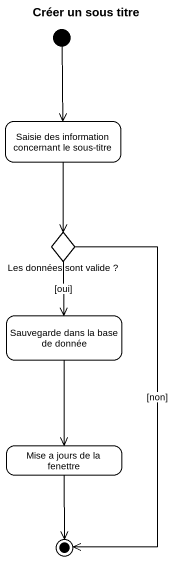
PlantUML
@startuml
title Créer un sous titre
hide empty description
state "Saisie des information concernant le sous-titre" as Saisie_des_information
state "Les données sont valide ?" as Les_données_sont_valide <<choice>>
state "Sauvegarde dans la base de donnée" as Sauvegarde_dans_la_base_de
state "Mise a jours de la fenettre" as Mise_a_jours_de_la_fenettre
[*] --> Saisie_des_information
Saisie_des_information --> Les_données_sont_valide
Les_données_sont_valide --> Sauvegarde_dans_la_base_de : [oui]
Sauvegarde_dans_la_base_de --> Mise_a_jours_de_la_fenettre
Les_données_sont_valide --> [*] : [non]
Mise_a_jours_de_la_fenettre --> [*]
@enduml
